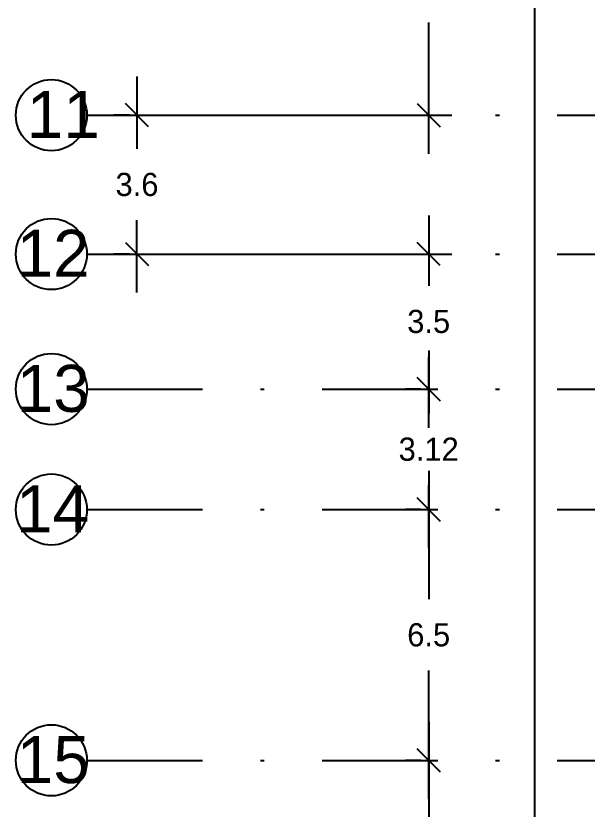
# Model space of a CAD drawing. Header units: millimetres. Extents: x -1615 to -538, y 177 to 397.
# Drawn here: x -829.02 to -814.2, y 265.32 to 285.88 of the extents above; entities that cross this region are included whole.
import ezdxf

# ---------------------------------------------------------------- set-up
doc = ezdxf.new("R2010")
doc.units = ezdxf.units.MM
doc.linetypes.add('DASHDOT', pattern=[1, 0.5, -0.25, 0, -0.25])
doc.layers.add('EJES', color=4, linetype='DASHDOT')
doc.styles.get("Standard").update_dxf_attribs({"font": 'stylu.ttf'})
doc.styles.add('SUIZOA', font='swissl.ttf')
doc.dimstyles.new('ISO-25', dxfattribs={"dimtxt": 0.5, "dimasz": 0.5, "dimexe": 0.5, "dimexo": 0.625, "dimtad": 0, "dimtih": 1, "dimtoh": 1, "dimtxsty": 'Standard', "dimblk": 'ARCHTICK', "dimcen": 2.5, "dimadec": 0, "dimazin": 0, "dimtfac": 1, "dimtmove": 0, "dimatfit": 3, "dimfxl": 0, "dimarcsym": 0})

# ---------------------------------------------------------------- blocks, each defined once
blk = doc.blocks.new('_Oblique')
at = {"color": 0, "linetype": 'ByBlock', "lineweight": -2}
blk.add_line((-0.5, -0.5), (0.5, 0.5), dxfattribs=at)
blk = doc.blocks.new('*D64')
at = {"color": 0, "lineweight": -2}
for p, q in [((1082.707, 213.365), (1082.707, 209.965)), ((1082.507, 212.365), (1082.107, 212.365)), ((1082.707, 204.715), (1082.707, 208.115)), ((1075.344, 205.715), (1083.307, 205.715))]:
    blk.add_line(p, q, dxfattribs=at)
at = {"layer": 'Defpoints', "color": 0}
for p in [(1082.707, 212.365), (1075.144, 205.715), (1082.707, 205.715)]:
    blk.add_point(p, dxfattribs=at)
at = {"color": 0, "lineweight": -2, "xscale": 0.6, "yscale": 0.6, "zscale": 0.6}
for p, rotation in [((1082.707, 212.365), 90), ((1082.707, 205.715), 270)]:
    blk.add_blockref('_Oblique', p, dxfattribs=dict(at, rotation=rotation))
at = {"color": 0, "insert": (1082.707, 209.04), "char_height": 0.6, "attachment_point": 5}
blk.add_mtext('6.65', dxfattribs=at)
blk = doc.blocks.new('_ArchTick')
at = {"color": 0, "linetype": 'ByBlock', "const_width": 0.15}
blk.add_lwpolyline([(-0.5, -0.5), (0.5, 0.5)], dxfattribs=at)
blk = doc.blocks.new('*D65')
at = {"color": 0, "lineweight": -2}
for p, q in [((1075.139, 206.715), (1075.139, 204.84)), ((1074.944, 205.715), (1074.539, 205.715)), ((1075.139, 201.115), (1075.139, 202.99)), ((1074.946, 202.115), (1074.539, 202.115))]:
    blk.add_line(p, q, dxfattribs=at)
at = {"layer": 'Defpoints', "color": 0}
for p in [(1075.144, 205.715), (1075.139, 202.115), (1075.146, 202.115)]:
    blk.add_point(p, dxfattribs=at)
at = {"color": 0, "lineweight": -2, "xscale": 0.6, "yscale": 0.6, "zscale": 0.6}
for p, rotation in [((1075.139, 205.715), 90), ((1075.139, 202.115), 270)]:
    blk.add_blockref('_Oblique', p, dxfattribs=dict(at, rotation=rotation))
at = {"color": 0, "insert": (1075.139, 203.915), "char_height": 0.6, "attachment_point": 5}
blk.add_mtext('3.6', dxfattribs=at)
blk = doc.blocks.new('*D66')
at = {"color": 0, "lineweight": -2}
for p, q in [((1082.707, 203.115), (1082.707, 201.29)), ((1075.346, 202.115), (1083.307, 202.115)), ((1082.707, 197.615), (1082.707, 199.44)), ((1082.507, 198.615), (1082.107, 198.615))]:
    blk.add_line(p, q, dxfattribs=at)
at = {"layer": 'Defpoints', "color": 0}
for p in [(1075.146, 202.115), (1082.707, 198.615), (1082.707, 198.615)]:
    blk.add_point(p, dxfattribs=at)
at = {"color": 0, "lineweight": -2, "xscale": 0.6, "yscale": 0.6, "zscale": 0.6}
for p, rotation in [((1082.707, 202.115), 90), ((1082.707, 198.615), 270)]:
    blk.add_blockref('_Oblique', p, dxfattribs=dict(at, rotation=rotation))
at = {"color": 0, "insert": (1082.707, 200.365), "char_height": 0.6, "attachment_point": 5}
blk.add_mtext('3.5', dxfattribs=at)
blk = doc.blocks.new('*D60')
at = {"color": 0, "lineweight": -2}
for p, q in [((1082.707, 199.615), (1082.707, 197.979)), ((1082.507, 198.615), (1082.107, 198.615)), ((1082.707, 194.493), (1082.707, 196.129)), ((1082.507, 195.493), (1082.107, 195.493))]:
    blk.add_line(p, q, dxfattribs=at)
at = {"layer": 'Defpoints', "color": 0}
for p in [(1082.707, 198.615), (1082.707, 195.493), (1082.707, 195.493)]:
    blk.add_point(p, dxfattribs=at)
at = {"color": 0, "lineweight": -2, "xscale": 0.6, "yscale": 0.6, "zscale": 0.6}
for p, rotation in [((1082.707, 198.615), 90), ((1082.707, 195.493), 270)]:
    blk.add_blockref('_Oblique', p, dxfattribs=dict(at, rotation=rotation))
at = {"color": 0, "insert": (1082.707, 197.054), "char_height": 0.6, "attachment_point": 5}
blk.add_mtext('3.12', dxfattribs=at)
blk = doc.blocks.new('*D61')
at = {"color": 0, "lineweight": -2}
for p, q in [((1082.707, 196.493), (1082.707, 193.168)), ((1082.507, 195.493), (1082.107, 195.493)), ((1082.707, 187.993), (1082.707, 191.318)), ((1082.507, 188.993), (1082.107, 188.993))]:
    blk.add_line(p, q, dxfattribs=at)
at = {"layer": 'Defpoints', "color": 0}
for p in [(1082.707, 195.493), (1082.707, 188.993), (1082.707, 188.993)]:
    blk.add_point(p, dxfattribs=at)
at = {"color": 0, "lineweight": -2, "xscale": 0.6, "yscale": 0.6, "zscale": 0.6}
for p, rotation in [((1082.707, 195.493), 90), ((1082.707, 188.993), 270)]:
    blk.add_blockref('_Oblique', p, dxfattribs=dict(at, rotation=rotation))
at = {"color": 0, "insert": (1082.707, 192.243), "char_height": 0.6, "attachment_point": 5}
blk.add_mtext('6.5', dxfattribs=at)
blk = doc.blocks.new('*D67')
at = {"color": 0, "lineweight": -2}
for p, q in [((1082.707, 189.993), (1082.707, 187.267)), ((1082.507, 188.993), (1082.107, 188.993)), ((1082.707, 182.69), (1082.707, 185.417)), ((1075.342, 183.69), (1083.307, 183.69))]:
    blk.add_line(p, q, dxfattribs=at)
at = {"layer": 'Defpoints', "color": 0}
for p in [(1082.707, 188.993), (1075.142, 183.69), (1082.707, 183.69)]:
    blk.add_point(p, dxfattribs=at)
at = {"color": 0, "lineweight": -2, "xscale": 0.6, "yscale": 0.6, "zscale": 0.6}
for p, rotation in [((1082.707, 188.993), 90), ((1082.707, 183.69), 270)]:
    blk.add_blockref('_Oblique', p, dxfattribs=dict(at, rotation=rotation))
at = {"color": 0, "insert": (1082.707, 186.342), "char_height": 0.6, "attachment_point": 5}
blk.add_mtext('5.3', dxfattribs=at)
blk = doc.blocks.new('HJSFLHSDGJHISDKGBGJKFAD')
at = {"layer": 'EJES', "color": 2, "ltscale": 6}
for p, q in [((1073.84, 205.715), (1088.774, 205.715)), ((1073.84, 202.115), (1088.774, 202.115)), ((1073.84, 198.615), (1088.774, 198.615)), ((1073.84, 195.493), (1088.774, 195.493)), ((1073.84, 188.993), (1088.774, 188.993))]:
    blk.add_line(p, q, dxfattribs=at)
at = {"layer": 'EJES', "linetype": 'Continuous'}
for centre in [(1072.918, 205.715), (1072.918, 202.115), (1072.918, 198.615), (1072.918, 195.493), (1072.918, 188.993)]:
    blk.add_circle(centre, 0.922, dxfattribs=at)
at = {"layer": 'EJES', "color": 5, "style": 'SUIZOA'}
for s, p in [('11', (1072.281, 205.125)), ('12', (1072.015, 201.525)), ('13', (1072.019, 198.025)), ('14', (1072.003, 194.903)), ('15', (1072.019, 188.403))]:
    blk.add_text(s, height=1.2189, dxfattribs=at).set_placement(p)
for base, p1, p2, picture, middle in [((1082.707, 205.715), (1082.707, 212.365), (1075.144, 205.715), '*D64', (1082.707, 209.04)), ((1075.139, 202.115), (1075.144, 205.715), (1075.146, 202.115), '*D65', (1075.139, 203.915)), ((1082.707, 198.615), (1075.146, 202.115), (1082.707, 198.615), '*D66', (1082.707, 200.365)), ((1082.707, 195.493), (1082.707, 198.615), (1082.707, 195.493), '*D60', (1082.707, 197.054)), ((1082.707, 188.993), (1082.707, 195.493), (1082.707, 188.993), '*D61', (1082.707, 192.243)), ((1082.707, 183.69), (1082.707, 188.993), (1075.142, 183.69), '*D67', (1082.707, 186.342))]:
    dim = blk.add_linear_dim(base=base, p1=p1, p2=p2, angle=90, dimstyle='ISO-25', override={"dimtxt": 0.6, "dimasz": 0.6, "dimexe": 0.6, "dimexo": 0.2, "dimtad": 0, "dimtih": 1, "dimdsep": 46, "dimblk1": 'Oblique', "dimblk2": 'Oblique', "dimsah": 1, "dimdle": 1})
    dim.commit()
    dim.dimension.update_dxf_attribs({"geometry": picture, "text_midpoint": middle})

msp = doc.modelspace()

# ---------------------------------------------------------------- linework, layer by layer
msp.add_line((-815.562, 253.219), (-815.562, 334.91))

# ---------------------------------------------------------------- block references
msp.add_blockref('HJSFLHSDGJHISDKGBGJKFAD', (-1901.02, 77.59))

doc.saveas('drawing.dxf')
